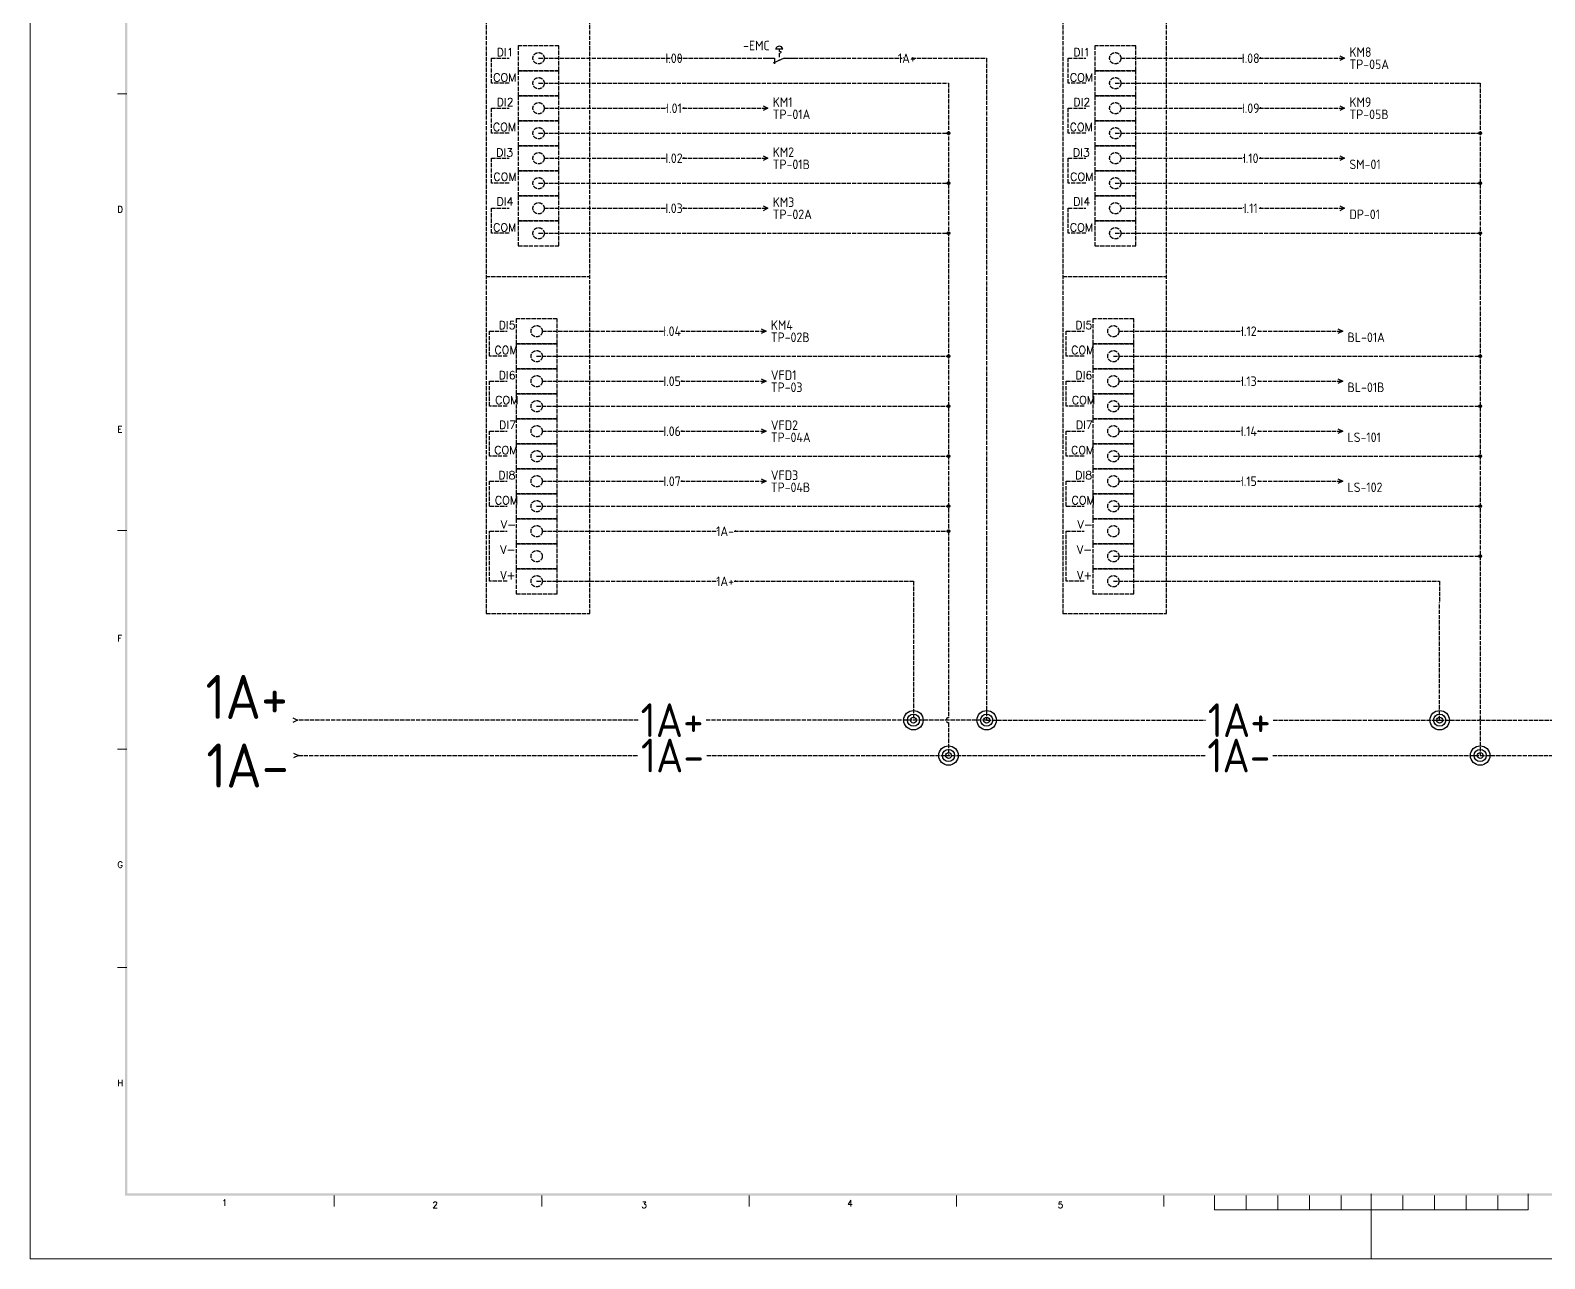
# Model space of a CAD drawing. Header units: millimetres. Extents: x 67033 to 212947, y 35102 to 335921.
# Drawn here: x 67033 to 71308, y 157136 to 160605 of the extents above; entities that cross this region are included whole.
import ezdxf
from ezdxf.enums import TextEntityAlignment as Align

# ---------------------------------------------------------------- set-up
doc = ezdxf.new("R2010")
doc.units = ezdxf.units.MM
doc.linetypes.add('ACAD_ISO02W100', pattern=[15, 12, -3])
for name, color, linetype in [('BORDER', 7, 'Continuous'), ('DESC', 1, 'Continuous'), ('MISC', 2, 'Continuous'), ('RED_2.5mm^2', 1, 'Continuous'), ('SYMS', 7, 'Continuous'), ('TAGS', 51, 'Continuous'), ('WIRES', 7, 'Continuous')]:
    doc.layers.add(name, color=color, linetype=linetype)
doc.styles.add('ROMANS', font='romans.shx', dxfattribs={"height": 0.3})
doc.styles.add('WD', font='romans.shx')
doc.styles.add('WD_IEC', font='isocp2.shx', dxfattribs={"width": 0.9, "height": 4})

# ---------------------------------------------------------------- blocks, each defined once
blk = doc.blocks.new('HPB12ML')
for p, q in [((-7.5, 0), (-2.5, 0)), ((2.5, 0), (-3.12, -2.5)), ((-2.5, 0), (-2.5, -2.87)), ((-1.88, 5), (1.88, 5)), ((0, 5), (0, 3.75)), ((1.25, 3.12), (0, 3.75)), ((0, 2.5), (1.25, 3.12)), ((0, 2.5), (0, 0.62)), ((2.5, 0), (7.5, 0)), ((0, -0.62), (0, -1.11))]:
    blk.add_line(p, q)
blk.add_arc((0, 4.22), 2.03, 22.61986, 157.38014)
at = {"style": 'WD_IEC'}
for tag, p in [('INST', (-5, 10.12)), ('LOC', (-5, 7.12)), ('TAG1', (-5, 4.12)), ('DESC3', (-5, -16.5)), ('DESC2', (-5, -13.5)), ('DESC1', (-5, -10.5))]:
    blk.add_attdef(tag, text='', height=2.5, dxfattribs=at).set_placement(p, align=Align.RIGHT)
for tag, p, height, flags in [('MFG', (4.92, 12.12), 1.5, 9), ('CAT', (4.92, 9.62), 1.5, 9), ('X4TERM01', (-7.5, 0), 0.32, 1), ('TERM01', (-7.5, 1), 2, 8), ('X1TERM02', (7.5, 0), 0.32, 1), ('X8LINK', (0, -1.74), 0.32, 1), ('ASSYCODE', (3.5, -2.75), 1, 1), ('FAMILY', (3.5, -4.25), 1, 1), ('CATDESC', (3.5, -5.75), 1, 1), ('CONTACT', (3.5, -7.5), 1, 1), ('COMMON', (4.75, -8.75), 1, 1)]:
    blk.add_attdef(tag, p, '', height=height, dxfattribs=dict(at, flags=flags))
at = {"style": 'WD_IEC', "flags": 8}
blk.add_attdef('TERM02', text='', height=2, dxfattribs=at).set_placement((7.5, 1), align=Align.RIGHT)
at = {"lineweight": 15, "style": 'WD_IEC'}
blk.add_attdef('XREF', text='', height=2.5, dxfattribs=at).set_placement((-5, -7.5), align=Align.RIGHT)
blk = doc.blocks.new('HT0_LGENERIC')
at = {"style": 'WD_IEC'}
blk.add_attdef('COLOR', text='', height=2.5, dxfattribs=at).set_placement((0, 0), align=Align.MIDDLE_CENTER)
for tag, p in [('X4_TINY_DOT_DONT_REMOVE', (-2.5, 0)), ('X1_TINY_DOT_DONT_REMOVE', (2.5, 0))]:
    blk.add_attdef(tag, p, '', height=0.002, dxfattribs=at)
at = {"style": 'WD_IEC', "flags": 1}
for tag, p in [('X4TERM01', (-2.5, 0)), ('X1TERM01', (2.5, 0))]:
    blk.add_attdef(tag, p, '', height=0.2, dxfattribs=at)
blk = doc.blocks.new('HA1X1')
blk.add_lwpolyline([(-2.5, 1.25), (0, 0), (-2.5, -1.25)])
at = {"style": 'WD_IEC', "flags": 1}
blk.add_attdef('X4TERM01', (0, 0), '', height=0.32, dxfattribs=at)
at = {"style": 'WD_IEC'}
blk.add_attdef('DESC1', (2.5, 0.675), '', height=2.5, dxfattribs=at)
blk.add_attdef('DESC2', text='', height=2.5, dxfattribs=at).set_placement((2.5, -0.675), align=Align.TOP_LEFT)
blk = doc.blocks.new('WDDOT')
for radius in [0.72, 0.449, 0.223]:
    blk.add_circle((0, 0), radius)
blk = doc.blocks.new('HA1X3Y')
blk.add_lwpolyline([(-2.5, 1.25), (0, 0), (-2.5, -1.25)])
at = {"style": 'WD_IEC'}
blk.add_attdef('DESC1', text='', height=2.5, dxfattribs=at).set_placement((-5, 0.675), align=Align.RIGHT)
at = {"style": 'WD_IEC', "flags": 1}
blk.add_attdef('X1TERM01', (0, 0), '', height=0.32, dxfattribs=at)
at = {"style": 'WD_IEC'}
blk.add_attdef('DESC2', text='', height=2.5, dxfattribs=at).set_placement((-5, -0.675), align=Align.TOP_RIGHT)

msp = doc.modelspace()

# ---------------------------------------------------------------- linework, layer by layer
at = {"linetype": 'ACAD_ISO02W100'}
for p, q in [((68320, 158957.3), (68613.1, 158957.3)), ((69948, 158957.3), (70241.1, 158957.3))]:
    msp.add_line(p, q, dxfattribs=at)
at = {"layer": 'BORDER', "linetype": 'Continuous', "lineweight": 9}
for p, q in [((67305.8, 160425.2), (67279, 160425.2)), ((67305.8, 159191.6), (67279, 159191.6)), ((67305.8, 158574.8), (67279, 158574.8)), ((67305.8, 157958.1), (67279, 157958.1)), ((67891.3, 157314.5), (67891.3, 157283.2)), ((68476.8, 157314.5), (68476.8, 157283.2)), ((69062.3, 157314.5), (69062.3, 157283.2)), ((69647.8, 157314.5), (69647.8, 157283.2)), ((70233.3, 157314.5), (70233.3, 157283.2)), ((70376.3, 157274.2), (70376.3, 157314.5)), ((70465.7, 157274.2), (70465.7, 157314.5)), ((70465.7, 157274.2), (70465.7, 157314.5)), ((70555.1, 157274.2), (70555.1, 157314.5)), ((70555.1, 157314.5), (70555.1, 157274.2)), ((70644.5, 157274.2), (70644.5, 157314.5)), ((70644.5, 157274.2), (70644.5, 157314.5)), ((70733.8, 157274.2), (70733.8, 157314.5)), ((70733.8, 157314.5), (70733.8, 157274.2)), ((70818.8, 157318.9), (70818.8, 157274.2)), ((70818.8, 157274.2), (70818.8, 157314.5)), ((70818.8, 157310), (70818.8, 157135.7)), ((70908.1, 157274.2), (70908.1, 157314.5)), ((70908.1, 157274.2), (70908.1, 157314.5)), ((70997.5, 157274.2), (70997.5, 157314.5)), ((70997.5, 157314.5), (70997.5, 157274.2)), ((71086.9, 157274.2), (71086.9, 157314.5)), ((71086.9, 157274.2), (71086.9, 157314.5)), ((71176.3, 157274.2), (71176.3, 157314.5)), ((71176.3, 157314.5), (71176.3, 157274.2)), ((71261.2, 157318.9), (71261.2, 157274.2)), ((70818.8, 157274.2), (70376.3, 157274.2)), ((71261.2, 157274.2), (70818.8, 157274.2))]:
    msp.add_line(p, q, dxfattribs=at)
msp.add_lwpolyline([(67033.2, 157135.7), (74550.7, 157135.7), (74550.7, 162445.3), (67033.2, 162445.3)], close=True, dxfattribs=at)
at = {"layer": 'BORDER', "lineweight": 9}
for points in [[(67307.2, 162265.2), (67300.9, 162271.5), (67307.2, 157320.5), (67300.9, 157314.1)], [(67307.2, 157320.5), (67300.9, 157314.1), (74366.1, 157320.5), (74372.3, 157314.1)]]:
    msp.add_trace(points, dxfattribs=at)
at = {"layer": 'RED_2.5mm^2', "linetype": 'ACAD_ISO02W100'}
for p, q in [((68468, 160525.6), (68839.2, 160525.6)), ((68861.7, 160525.6), (69106.9, 160525.6)), ((69188, 160525.6), (69494.2, 160525.6)), ((69520.8, 160525.6), (69732.9, 160525.6)), ((69732.9, 160525.6), (69732.9, 158656.4)), ((70111.9, 160525.6), (70454.4, 160525.6)), ((70502.6, 160525.6), (70743.6, 160525.6)), ((68468, 160455), (69625.3, 160455)), ((69625.3, 160455), (69625.3, 159190)), ((70096, 160455), (71126.2, 160455)), ((71126.2, 160455), (71126.2, 158556.6)), ((68483.9, 160384.4), (68826.3, 160384.4)), ((68874.6, 160384.4), (69115.5, 160384.4)), ((70111.9, 160384.4), (70454.4, 160384.4)), ((70502.6, 160384.4), (70743.6, 160384.4)), ((68468, 160313.8), (69625.3, 160313.8)), ((70096, 160313.8), (71126.2, 160313.8)), ((68483.9, 160243.2), (68826.3, 160243.2)), ((68874.6, 160243.2), (69115.5, 160243.2)), ((70111.9, 160243.2), (70454.4, 160243.2)), ((70502.6, 160243.2), (70743.6, 160243.2)), ((68468, 160172.6), (69625.3, 160172.6)), ((70096, 160172.6), (71120.9, 160172.6)), ((71120.9, 160172.6), (71126.2, 160172.6)), ((68483.9, 160101.9), (68826.3, 160101.9)), ((68874.6, 160101.9), (69115.5, 160101.9)), ((70111.9, 160101.9), (70454.4, 160101.9)), ((70502.6, 160101.9), (70743.6, 160101.9)), ((68468, 160031.3), (69625.3, 160031.3)), ((70096, 160031.3), (71126.2, 160031.3)), ((68478.5, 159754.8), (68821, 159754.8)), ((68869.2, 159754.8), (69110.2, 159754.8)), ((70106.6, 159754.8), (70449.1, 159754.8)), ((70497.3, 159754.8), (70738.2, 159754.8)), ((68462.6, 159684.2), (69625.3, 159684.2)), ((70090.7, 159684.2), (71126.2, 159684.2)), ((68478.5, 159613.6), (68821, 159613.6)), ((68869.2, 159613.6), (69110.2, 159613.6)), ((70106.6, 159613.6), (70449.1, 159613.6)), ((70497.3, 159613.6), (70738.2, 159613.6)), ((68462.6, 159543), (69625.3, 159543)), ((70090.7, 159543), (71126.2, 159543)), ((68478.5, 159472.4), (68821, 159472.4)), ((68869.2, 159472.4), (69110.2, 159472.4)), ((70106.6, 159472.4), (70449.1, 159472.4)), ((70497.3, 159472.4), (70738.2, 159472.4)), ((68462.6, 159401.8), (69625.3, 159401.8)), ((70090.7, 159401.8), (71126.2, 159401.8)), ((68478.5, 159331.2), (68821, 159331.2)), ((68869.2, 159331.2), (69110.2, 159331.2)), ((70106.6, 159331.2), (70449.1, 159331.2)), ((70497.3, 159331.2), (70738.2, 159331.2)), ((68462.6, 159260.6), (69625.3, 159260.6)), ((70090.7, 159260.6), (71126.2, 159260.6)), ((68478.5, 159190), (68969.1, 159190)), ((69020, 159190), (69625.3, 159190)), ((69625.3, 159190), (69625.3, 158663.2)), ((70090.7, 159119.3), (71126.2, 159119.3)), ((68462.6, 159048.7), (68969.1, 159048.7)), ((69020, 159048.7), (69526.4, 159048.7)), ((69526.4, 159048.7), (69526.4, 158656.4)), ((70090.7, 159048.7), (71011.8, 159048.7)), ((71011.8, 159048.7), (71011.8, 158988.7)), ((71011.8, 158656.4), (71011.8, 158988.7)), ((68749.2, 158656.4), (67787.7, 158656.4)), ((69732.9, 158656.4), (68941, 158656.4)), ((69732.9, 158656.4), (70350.4, 158656.4)), ((70542.1, 158656.4), (70719.6, 158656.4)), ((70719.6, 158656.4), (71011.8, 158656.4)), ((71011.8, 158656.4), (71124.3, 158656.4)), ((71128.1, 158656.4), (73016, 158656.4)), ((69625.3, 158649.5), (69625.3, 158556.6)), ((67790.1, 158556.6), (68750.1, 158556.6)), ((68943.3, 158556.6), (70351.1, 158556.6)), ((70540.8, 158556.6), (71126.2, 158556.6)), ((71126.2, 158556.6), (73016, 158556.6))]:
    msp.add_line(p, q, dxfattribs=at)
for centre, radius, start, end in [((69625.3, 158656.4), 6.87, 90, 270), ((71126.2, 158656.4), 1.9, 0, 180)]:
    msp.add_arc(centre, radius, start, end, dxfattribs=at)
at = {"layer": 'WIRES', "linetype": 'ACAD_ISO02W100'}
for p, q in [((68320, 160919.2), (68320, 158957.3)), ((68613.1, 158957.3), (68613.1, 160919.2)), ((69948, 160919.2), (69948, 158957.3)), ((70241.1, 158957.3), (70241.1, 160919.2)), ((68334.7, 160525.6), (68385.1, 160525.6)), ((68334.7, 160455), (68334.7, 160525.6)), ((69962.7, 160525.6), (70013.2, 160525.6)), ((69962.7, 160455), (69962.7, 160525.6)), ((68385.1, 160455), (68334.7, 160455)), ((70013.2, 160455), (69962.7, 160455)), ((68334.7, 160384.4), (68385.1, 160384.4)), ((68334.7, 160313.8), (68334.7, 160384.4)), ((69962.7, 160384.4), (70013.2, 160384.4)), ((69962.7, 160313.8), (69962.7, 160384.4)), ((68385.1, 160313.8), (68334.7, 160313.8)), ((70013.2, 160313.8), (69962.7, 160313.8)), ((68334.7, 160243.2), (68385.1, 160243.2)), ((68334.7, 160172.6), (68334.7, 160243.2)), ((69962.7, 160243.2), (70013.2, 160243.2)), ((69962.7, 160172.6), (69962.7, 160243.2)), ((68385.1, 160172.6), (68334.7, 160172.6)), ((70013.2, 160172.6), (69962.7, 160172.6)), ((68334.7, 160101.9), (68385.1, 160101.9)), ((68334.7, 160031.3), (68334.7, 160101.9)), ((69962.7, 160101.9), (70013.2, 160101.9)), ((69962.7, 160031.3), (69962.7, 160101.9)), ((68385.1, 160031.3), (68334.7, 160031.3)), ((70013.2, 160031.3), (69962.7, 160031.3)), ((68319.3, 159909.3), (68613.1, 159909.3)), ((69947.4, 159909.3), (70241.1, 159909.3)), ((68329.4, 159754.8), (68379.8, 159754.8)), ((68329.4, 159684.2), (68329.4, 159754.8)), ((69957.4, 159754.8), (70007.8, 159754.8)), ((69957.4, 159684.2), (69957.4, 159754.8)), ((68379.8, 159684.2), (68329.4, 159684.2)), ((70007.8, 159684.2), (69957.4, 159684.2)), ((68329.4, 159613.6), (68379.8, 159613.6)), ((68329.4, 159543), (68329.4, 159613.6)), ((69957.4, 159613.6), (70007.8, 159613.6)), ((69957.4, 159543), (69957.4, 159613.6)), ((68379.8, 159543), (68329.4, 159543)), ((70007.8, 159543), (69957.4, 159543)), ((68329.4, 159472.4), (68379.8, 159472.4)), ((68329.4, 159401.8), (68329.4, 159472.4)), ((69957.4, 159472.4), (70007.8, 159472.4)), ((69957.4, 159401.8), (69957.4, 159472.4)), ((68379.8, 159401.8), (68329.4, 159401.8)), ((70007.8, 159401.8), (69957.4, 159401.8)), ((68329.4, 159331.2), (68379.8, 159331.2)), ((68329.4, 159260.6), (68329.4, 159331.2)), ((69957.4, 159331.2), (70007.8, 159331.2)), ((69957.4, 159260.6), (69957.4, 159331.2)), ((68329.4, 159260.6), (68379.8, 159260.6)), ((69957.4, 159260.6), (70007.8, 159260.6)), ((68329.4, 159190), (68379.8, 159190)), ((68329.4, 159048.7), (68329.4, 159190)), ((69957.4, 159190), (70007.8, 159190)), ((69957.4, 159048.7), (69957.4, 159190)), ((68379.8, 159048.7), (68329.4, 159048.7)), ((70007.8, 159048.7), (69957.4, 159048.7))]:
    msp.add_line(p, q, dxfattribs=at)
for points in [[(68525.6, 160560.9), (68410.3, 160560.9), (68410.3, 160490.3), (68525.6, 160490.3)], [(70153.7, 160560.9), (70038.4, 160560.9), (70038.4, 160490.3), (70153.7, 160490.3)], [(68525.6, 160490.3), (68410.3, 160490.3), (68410.3, 160419.7), (68525.6, 160419.7)], [(70153.7, 160490.3), (70038.4, 160490.3), (70038.4, 160419.7), (70153.7, 160419.7)], [(68525.6, 160419.7), (68410.3, 160419.7), (68410.3, 160349.1), (68525.6, 160349.1)], [(70153.7, 160419.7), (70038.4, 160419.7), (70038.4, 160349.1), (70153.7, 160349.1)], [(68525.6, 160349.1), (68410.3, 160349.1), (68410.3, 160278.5), (68525.6, 160278.5)], [(70153.7, 160349.1), (70038.4, 160349.1), (70038.4, 160278.5), (70153.7, 160278.5)], [(68525.6, 160278.5), (68410.3, 160278.5), (68410.3, 160207.9), (68525.6, 160207.9)], [(70153.7, 160278.5), (70038.4, 160278.5), (70038.4, 160207.9), (70153.7, 160207.9)], [(68525.6, 160207.9), (68410.3, 160207.9), (68410.3, 160137.3), (68525.6, 160137.3)], [(70153.7, 160207.9), (70038.4, 160207.9), (70038.4, 160137.3), (70153.7, 160137.3)], [(68525.6, 160137.3), (68410.3, 160137.3), (68410.3, 160066.6), (68525.6, 160066.6)], [(70153.7, 160137.3), (70038.4, 160137.3), (70038.4, 160066.6), (70153.7, 160066.6)], [(68525.6, 160066.6), (68410.3, 160066.6), (68410.3, 159996), (68525.6, 159996)], [(70153.7, 160066.6), (70038.4, 160066.6), (70038.4, 159996), (70153.7, 159996)], [(68520.3, 159790.1), (68405, 159790.1), (68405, 159719.5), (68520.3, 159719.5)], [(70148.4, 159790.1), (70033, 159790.1), (70033, 159719.5), (70148.4, 159719.5)], [(68520.3, 159719.5), (68405, 159719.5), (68405, 159648.9), (68520.3, 159648.9)], [(70148.4, 159719.5), (70033, 159719.5), (70033, 159648.9), (70148.4, 159648.9)], [(68520.3, 159648.9), (68405, 159648.9), (68405, 159578.3), (68520.3, 159578.3)], [(70148.4, 159648.9), (70033, 159648.9), (70033, 159578.3), (70148.4, 159578.3)], [(68520.3, 159578.3), (68405, 159578.3), (68405, 159507.7), (68520.3, 159507.7)], [(70148.4, 159578.3), (70033, 159578.3), (70033, 159507.7), (70148.4, 159507.7)], [(68520.3, 159507.7), (68405, 159507.7), (68405, 159437.1), (68520.3, 159437.1)], [(70148.4, 159507.7), (70033, 159507.7), (70033, 159437.1), (70148.4, 159437.1)], [(68520.3, 159437.1), (68405, 159437.1), (68405, 159366.5), (68520.3, 159366.5)], [(70148.4, 159437.1), (70033, 159437.1), (70033, 159366.5), (70148.4, 159366.5)], [(68520.3, 159366.5), (68405, 159366.5), (68405, 159295.9), (68520.3, 159295.9)], [(70148.4, 159366.5), (70033, 159366.5), (70033, 159295.9), (70148.4, 159295.9)], [(68520.3, 159295.9), (68405, 159295.9), (68405, 159225.3), (68520.3, 159225.3)], [(70148.4, 159295.9), (70033, 159295.9), (70033, 159225.3), (70148.4, 159225.3)], [(68520.3, 159225.3), (68405, 159225.3), (68405, 159154.7), (68520.3, 159154.7)], [(70148.4, 159225.3), (70033, 159225.3), (70033, 159154.7), (70148.4, 159154.7)], [(68520.3, 159154.7), (68405, 159154.7), (68405, 159084), (68520.3, 159084)], [(70148.4, 159154.7), (70033, 159154.7), (70033, 159084), (70148.4, 159084)], [(68520.3, 159084), (68405, 159084), (68405, 159013.4), (68520.3, 159013.4)], [(70148.4, 159084), (70033, 159084), (70033, 159013.4), (70148.4, 159013.4)]]:
    msp.add_lwpolyline(points, close=True, dxfattribs=at)
for centre in [(68468, 160525.6), (70096, 160525.6), (68468, 160455), (70096, 160455), (68468, 160384.4), (70096, 160384.4), (68468, 160313.8), (70096, 160313.8), (68468, 160243.2), (70096, 160243.2), (68468, 160172.6), (70096, 160172.6), (68468, 160101.9), (70096, 160101.9), (68468, 160031.3), (70096, 160031.3), (68462.6, 159754.8), (70090.7, 159754.8), (68462.6, 159684.2), (70090.7, 159684.2), (68462.6, 159613.6), (70090.7, 159613.6), (68462.6, 159543), (70090.7, 159543), (68462.6, 159472.4), (70090.7, 159472.4), (68462.6, 159401.8), (70090.7, 159401.8), (68462.6, 159331.2), (70090.7, 159331.2), (68462.6, 159260.6), (70090.7, 159260.6), (68462.6, 159190), (70090.7, 159190), (68462.6, 159119.3), (70090.7, 159119.3), (68462.6, 159048.7), (70090.7, 159048.7)]:
    msp.add_circle(centre, 15.9, dxfattribs=at)

# ---------------------------------------------------------------- block references
at = {"layer": 'SYMS', "linetype": 'ACAD_ISO02W100'}
ref = msp.add_blockref('HT0_LGENERIC', (68850.5, 160525.6), dxfattribs=dict(at, xscale=5.406368959740677, yscale=5.406368959740677, zscale=5.406368959740677))
ref.add_attrib('X4_TINY_DOT_DONT_REMOVE', '.', (68839.2, 160525.6), dxfattribs={"layer": 'MISC', "height": 27, "style": 'WD_IEC'})
ref.add_attrib('X1_TINY_DOT_DONT_REMOVE', '.', (68861.7, 160525.6), dxfattribs={"layer": 'MISC', "height": 27, "style": 'WD_IEC'})
ref.add_attrib('COLOR', 'I.00', dxfattribs={"layer": 'MISC', "height": 27.03, "style": 'WD_IEC'}).set_placement((68850.5, 160525.6), align=Align.MIDDLE_CENTER)
ref = msp.add_blockref('HPB12ML', (69147.5, 160525.6), dxfattribs=dict(at, xscale=5.406368959740677, yscale=5.406368959740677, zscale=5.406368959740677))
ref.add_attrib('TAG1', '-EMC', dxfattribs={"layer": 'TAGS', "height": 27.03, "style": 'WD_IEC'}).set_placement((69120.4, 160547.9), align=Align.RIGHT)
ref = msp.add_blockref('HT0_LGENERIC', (69507.5, 160525.6), dxfattribs=dict(at, xscale=5.406368959740677, yscale=5.406368959740677, zscale=5.406368959740677))
ref.add_attrib('X4_TINY_DOT_DONT_REMOVE', '.', (69494.2, 160525.6), dxfattribs={"layer": 'MISC', "height": 27, "style": 'WD_IEC'})
ref.add_attrib('X1_TINY_DOT_DONT_REMOVE', '.', (69520.8, 160525.6), dxfattribs={"layer": 'MISC', "height": 27, "style": 'WD_IEC'})
ref.add_attrib('COLOR', '1A+', dxfattribs={"layer": 'MISC', "height": 27.03, "style": 'WD_IEC'}).set_placement((69507.5, 160525.6), align=Align.MIDDLE_CENTER)
ref = msp.add_blockref('HT0_LGENERIC', (70478.5, 160525.6), dxfattribs=dict(at, xscale=5.406368959740677, yscale=5.406368959740677, zscale=5.406368959740677))
ref.add_attrib('X4_TINY_DOT_DONT_REMOVE', '.', (70454.4, 160525.6), dxfattribs={"layer": 'MISC', "height": 27, "style": 'WD_IEC'})
ref.add_attrib('X1_TINY_DOT_DONT_REMOVE', '.', (70502.6, 160525.6), dxfattribs={"layer": 'MISC', "height": 27, "style": 'WD_IEC'})
ref.add_attrib('COLOR', 'I.08', dxfattribs={"layer": 'MISC', "height": 27.03, "style": 'WD_IEC'}).set_placement((70478.5, 160525.6), align=Align.MIDDLE_CENTER)
ref = msp.add_blockref('HA1X1', (70743.6, 160525.6), dxfattribs=dict(at, xscale=5.406368959740677, yscale=5.406368959740677, zscale=5.406368959740677))
ref.add_attrib('DESC2', 'TP-05A', dxfattribs={"layer": 'DESC', "height": 27.03, "style": 'WD_IEC'}).set_placement((70757.1, 160522), align=Align.TOP_LEFT)
ref.add_attrib('DESC1', 'KM8', (70757.1, 160529.3), dxfattribs={"layer": 'DESC', "height": 27.03, "style": 'WD_IEC'})
ref = msp.add_blockref('HA1X1', (69115.5, 160384.4), dxfattribs=dict(at, xscale=5.406368959740677, yscale=5.406368959740677, zscale=5.406368959740677))
ref.add_attrib('DESC2', 'TP-01A', dxfattribs={"layer": 'DESC', "height": 27.03, "style": 'WD_IEC'}).set_placement((69129, 160380.7), align=Align.TOP_LEFT)
ref.add_attrib('DESC1', 'KM1 ', (69129, 160388), dxfattribs={"layer": 'DESC', "height": 27.03, "style": 'WD_IEC'})
ref = msp.add_blockref('HA1X1', (70743.6, 160384.4), dxfattribs=dict(at, xscale=5.406368959740677, yscale=5.406368959740677, zscale=5.406368959740677))
ref.add_attrib('DESC2', 'TP-05B', dxfattribs={"layer": 'DESC', "height": 27.03, "style": 'WD_IEC'}).set_placement((70757.1, 160380.7), align=Align.TOP_LEFT)
ref.add_attrib('DESC1', 'KM9', (70757.1, 160388), dxfattribs={"layer": 'DESC', "height": 27.03, "style": 'WD_IEC'})
ref = msp.add_blockref('HT0_LGENERIC', (68850.5, 160384.4), dxfattribs=dict(at, xscale=5.406368959740677, yscale=5.406368959740677, zscale=5.406368959740677))
ref.add_attrib('X4_TINY_DOT_DONT_REMOVE', '.', (68826.3, 160384.4), dxfattribs={"layer": 'MISC', "height": 27, "style": 'WD_IEC'})
ref.add_attrib('X1_TINY_DOT_DONT_REMOVE', '.', (68874.6, 160384.4), dxfattribs={"layer": 'MISC', "height": 27, "style": 'WD_IEC'})
ref.add_attrib('COLOR', 'I.01', dxfattribs={"layer": 'MISC', "height": 27.03, "style": 'WD_IEC'}).set_placement((68850.5, 160384.4), align=Align.MIDDLE_CENTER)
ref = msp.add_blockref('HT0_LGENERIC', (70478.5, 160384.4), dxfattribs=dict(at, xscale=5.406368959740677, yscale=5.406368959740677, zscale=5.406368959740677))
ref.add_attrib('X4_TINY_DOT_DONT_REMOVE', '.', (70454.4, 160384.4), dxfattribs={"layer": 'MISC', "height": 27, "style": 'WD_IEC'})
ref.add_attrib('X1_TINY_DOT_DONT_REMOVE', '.', (70502.6, 160384.4), dxfattribs={"layer": 'MISC', "height": 27, "style": 'WD_IEC'})
ref.add_attrib('COLOR', 'I.09', dxfattribs={"layer": 'MISC', "height": 27.03, "style": 'WD_IEC'}).set_placement((70478.5, 160384.4), align=Align.MIDDLE_CENTER)
for p, xscale, yscale, zscale in [((69625.3, 160313.8), 5.406368959740677, 5.406368959740677, 5.406368959740677), ((71126.2, 160313.8), 5.406368959740677, 5.406368959740677, 5.406368959740677), ((69625.3, 160172.6), 5.406368959740677, 5.406368959740677, 5.406368959740677), ((71126.2, 160172.6), 5.406368959740677, 5.406368959740677, 5.406368959740677), ((69625.3, 160031.3), 5.406368959740677, 5.406368959740677, 5.406368959740677), ((71126.2, 160031.3), 5.406368959740677, 5.406368959740677, 5.406368959740677), ((69625.3, 159684.2), 5.406368959740677, 5.406368959740677, 5.406368959740677), ((71126.2, 159684.2), 5.406368959740677, 5.406368959740677, 5.406368959740677), ((69625.3, 159543), 5.406368959740677, 5.406368959740677, 5.406368959740677), ((71126.2, 159543), 5.406368959740677, 5.406368959740677, 5.406368959740677), ((69625.3, 159401.8), 5.406368959740677, 5.406368959740677, 5.406368959740677), ((71126.2, 159401.8), 5.406368959740677, 5.406368959740677, 5.406368959740677), ((69625.3, 159260.6), 5.406368959740677, 5.406368959740677, 5.406368959740677), ((71126.2, 159260.6), 5.406368959740677, 5.406368959740677, 5.406368959740677), ((69625.3, 159190), 5.406368959740677, 5.406368959740677, 5.406368959740677), ((71126.2, 159119.3), 5.406368959740677, 5.406368959740677, 5.406368959740677), ((69526.4, 158656.4), 38.1, 38.1, 38.1), ((69732.9, 158656.4), 38.1, 38.1, 38.1), ((71011.8, 158656.4), 38.1, 38.1, 38.1), ((69625.3, 158556.6), 38.1, 38.1, 38.1), ((71126.2, 158556.6), 38.1, 38.1, 38.1)]:
    msp.add_blockref('WDDOT', p, dxfattribs=dict(at, xscale=xscale, yscale=yscale, zscale=zscale))
ref = msp.add_blockref('HT0_LGENERIC', (68850.5, 160243.2), dxfattribs=dict(at, xscale=5.406368959740677, yscale=5.406368959740677, zscale=5.406368959740677))
ref.add_attrib('X4_TINY_DOT_DONT_REMOVE', '.', (68826.3, 160243.2), dxfattribs={"layer": 'MISC', "height": 27, "style": 'WD_IEC'})
ref.add_attrib('X1_TINY_DOT_DONT_REMOVE', '.', (68874.6, 160243.2), dxfattribs={"layer": 'MISC', "height": 27, "style": 'WD_IEC'})
ref.add_attrib('COLOR', 'I.02', dxfattribs={"layer": 'MISC', "height": 27.03, "style": 'WD_IEC'}).set_placement((68850.5, 160243.2), align=Align.MIDDLE_CENTER)
ref = msp.add_blockref('HA1X1', (69115.5, 160243.2), dxfattribs=dict(at, xscale=5.406368959740677, yscale=5.406368959740677, zscale=5.406368959740677))
ref.add_attrib('DESC2', 'TP-01B', dxfattribs={"layer": 'DESC', "height": 27.03, "style": 'WD_IEC'}).set_placement((69129, 160239.5), align=Align.TOP_LEFT)
ref.add_attrib('DESC1', 'KM2', (69129, 160246.8), dxfattribs={"layer": 'DESC', "height": 27.03, "style": 'WD_IEC'})
ref = msp.add_blockref('HT0_LGENERIC', (70478.5, 160243.2), dxfattribs=dict(at, xscale=5.406368959740677, yscale=5.406368959740677, zscale=5.406368959740677))
ref.add_attrib('X4_TINY_DOT_DONT_REMOVE', '.', (70454.4, 160243.2), dxfattribs={"layer": 'MISC', "height": 27, "style": 'WD_IEC'})
ref.add_attrib('X1_TINY_DOT_DONT_REMOVE', '.', (70502.6, 160243.2), dxfattribs={"layer": 'MISC', "height": 27, "style": 'WD_IEC'})
ref.add_attrib('COLOR', 'I.10', dxfattribs={"layer": 'MISC', "height": 27.03, "style": 'WD_IEC'}).set_placement((70478.5, 160243.2), align=Align.MIDDLE_CENTER)
ref = msp.add_blockref('HA1X1', (70743.6, 160243.2), dxfattribs=dict(at, xscale=5.406368959740677, yscale=5.406368959740677, zscale=5.406368959740677))
ref.add_attrib('DESC2', 'SM-01', dxfattribs={"layer": 'DESC', "height": 27.03, "style": 'WD_IEC'}).set_placement((70757.1, 160239.5), align=Align.TOP_LEFT)
ref = msp.add_blockref('HT0_LGENERIC', (68850.5, 160101.9), dxfattribs=dict(at, xscale=5.406368959740677, yscale=5.406368959740677, zscale=5.406368959740677))
ref.add_attrib('X4_TINY_DOT_DONT_REMOVE', '.', (68826.3, 160101.9), dxfattribs={"layer": 'MISC', "height": 27, "style": 'WD_IEC'})
ref.add_attrib('X1_TINY_DOT_DONT_REMOVE', '.', (68874.6, 160101.9), dxfattribs={"layer": 'MISC', "height": 27, "style": 'WD_IEC'})
ref.add_attrib('COLOR', 'I.03', dxfattribs={"layer": 'MISC', "height": 27.03, "style": 'WD_IEC'}).set_placement((68850.5, 160101.9), align=Align.MIDDLE_CENTER)
ref = msp.add_blockref('HA1X1', (69115.5, 160101.9), dxfattribs=dict(at, xscale=5.406368959740677, yscale=5.406368959740677, zscale=5.406368959740677))
ref.add_attrib('DESC2', 'TP-02A', dxfattribs={"layer": 'DESC', "height": 27.03, "style": 'WD_IEC'}).set_placement((69129, 160098.3), align=Align.TOP_LEFT)
ref.add_attrib('DESC1', 'KM3', (69129, 160105.6), dxfattribs={"layer": 'DESC', "height": 27.03, "style": 'WD_IEC'})
ref = msp.add_blockref('HT0_LGENERIC', (70478.5, 160101.9), dxfattribs=dict(at, xscale=5.406368959740677, yscale=5.406368959740677, zscale=5.406368959740677))
ref.add_attrib('X4_TINY_DOT_DONT_REMOVE', '.', (70454.4, 160101.9), dxfattribs={"layer": 'MISC', "height": 27, "style": 'WD_IEC'})
ref.add_attrib('X1_TINY_DOT_DONT_REMOVE', '.', (70502.6, 160101.9), dxfattribs={"layer": 'MISC', "height": 27, "style": 'WD_IEC'})
ref.add_attrib('COLOR', 'I.11', dxfattribs={"layer": 'MISC', "height": 27.03, "style": 'WD_IEC'}).set_placement((70478.5, 160101.9), align=Align.MIDDLE_CENTER)
ref = msp.add_blockref('HA1X1', (70743.6, 160101.9), dxfattribs=dict(at, xscale=5.406368959740677, yscale=5.406368959740677, zscale=5.406368959740677))
ref.add_attrib('DESC2', 'DP-01', dxfattribs={"layer": 'DESC', "height": 27.03, "style": 'WD_IEC'}).set_placement((70757.1, 160098.3), align=Align.TOP_LEFT)
ref = msp.add_blockref('HT0_LGENERIC', (68845.1, 159754.8), dxfattribs=dict(at, xscale=5.406368959740677, yscale=5.406368959740677, zscale=5.406368959740677))
ref.add_attrib('X4_TINY_DOT_DONT_REMOVE', '.', (68821, 159754.8), dxfattribs={"layer": 'MISC', "height": 27, "style": 'WD_IEC'})
ref.add_attrib('X1_TINY_DOT_DONT_REMOVE', '.', (68869.2, 159754.8), dxfattribs={"layer": 'MISC', "height": 27, "style": 'WD_IEC'})
ref.add_attrib('COLOR', 'I.04', dxfattribs={"layer": 'MISC', "height": 27.03, "style": 'WD_IEC'}).set_placement((68845.1, 159754.8), align=Align.MIDDLE_CENTER)
ref = msp.add_blockref('HA1X1', (69110.2, 159754.8), dxfattribs=dict(at, xscale=5.406368959740677, yscale=5.406368959740677, zscale=5.406368959740677))
ref.add_attrib('DESC2', 'TP-02B', dxfattribs={"layer": 'DESC', "height": 27.03, "style": 'WD_IEC'}).set_placement((69123.7, 159751.2), align=Align.TOP_LEFT)
ref.add_attrib('DESC1', 'KM4', (69123.7, 159758.5), dxfattribs={"layer": 'DESC', "height": 27.03, "style": 'WD_IEC'})
ref = msp.add_blockref('HT0_LGENERIC', (70473.2, 159754.8), dxfattribs=dict(at, xscale=5.406368959740677, yscale=5.406368959740677, zscale=5.406368959740677))
ref.add_attrib('X4_TINY_DOT_DONT_REMOVE', '.', (70449.1, 159754.8), dxfattribs={"layer": 'MISC', "height": 27, "style": 'WD_IEC'})
ref.add_attrib('X1_TINY_DOT_DONT_REMOVE', '.', (70497.3, 159754.8), dxfattribs={"layer": 'MISC', "height": 27, "style": 'WD_IEC'})
ref.add_attrib('COLOR', 'I.12', dxfattribs={"layer": 'MISC', "height": 27.03, "style": 'WD_IEC'}).set_placement((70473.2, 159754.8), align=Align.MIDDLE_CENTER)
ref = msp.add_blockref('HA1X1', (70738.2, 159754.8), dxfattribs=dict(at, xscale=5.406368959740677, yscale=5.406368959740677, zscale=5.406368959740677))
ref.add_attrib('DESC2', 'BL-01A', dxfattribs={"layer": 'DESC', "height": 27.03, "style": 'WD_IEC'}).set_placement((70751.7, 159751.2), align=Align.TOP_LEFT)
ref = msp.add_blockref('HA1X1', (69110.2, 159613.6), dxfattribs=dict(at, xscale=5.406368959740677, yscale=5.406368959740677, zscale=5.406368959740677))
ref.add_attrib('DESC2', 'TP-03', dxfattribs={"layer": 'DESC', "height": 27.03, "style": 'WD_IEC'}).set_placement((69123.7, 159610), align=Align.TOP_LEFT)
ref.add_attrib('DESC1', 'VFD1', (69123.7, 159617.3), dxfattribs={"layer": 'DESC', "height": 27.03, "style": 'WD_IEC'})
ref = msp.add_blockref('HT0_LGENERIC', (68845.1, 159613.6), dxfattribs=dict(at, xscale=5.406368959740677, yscale=5.406368959740677, zscale=5.406368959740677))
ref.add_attrib('X4_TINY_DOT_DONT_REMOVE', '.', (68821, 159613.6), dxfattribs={"layer": 'MISC', "height": 27, "style": 'WD_IEC'})
ref.add_attrib('X1_TINY_DOT_DONT_REMOVE', '.', (68869.2, 159613.6), dxfattribs={"layer": 'MISC', "height": 27, "style": 'WD_IEC'})
ref.add_attrib('COLOR', 'I.05', dxfattribs={"layer": 'MISC', "height": 27.03, "style": 'WD_IEC'}).set_placement((68845.1, 159613.6), align=Align.MIDDLE_CENTER)
ref = msp.add_blockref('HT0_LGENERIC', (70473.2, 159613.6), dxfattribs=dict(at, xscale=5.406368959740677, yscale=5.406368959740677, zscale=5.406368959740677))
ref.add_attrib('X4_TINY_DOT_DONT_REMOVE', '.', (70449.1, 159613.6), dxfattribs={"layer": 'MISC', "height": 27, "style": 'WD_IEC'})
ref.add_attrib('X1_TINY_DOT_DONT_REMOVE', '.', (70497.3, 159613.6), dxfattribs={"layer": 'MISC', "height": 27, "style": 'WD_IEC'})
ref.add_attrib('COLOR', 'I.13', dxfattribs={"layer": 'MISC', "height": 27.03, "style": 'WD_IEC'}).set_placement((70473.2, 159613.6), align=Align.MIDDLE_CENTER)
ref = msp.add_blockref('HA1X1', (70738.2, 159613.6), dxfattribs=dict(at, xscale=5.406368959740677, yscale=5.406368959740677, zscale=5.406368959740677))
ref.add_attrib('DESC2', 'BL-01B', dxfattribs={"layer": 'DESC', "height": 27.03, "style": 'WD_IEC'}).set_placement((70751.7, 159610), align=Align.TOP_LEFT)
ref = msp.add_blockref('HT0_LGENERIC', (68845.1, 159472.4), dxfattribs=dict(at, xscale=5.406368959740677, yscale=5.406368959740677, zscale=5.406368959740677))
ref.add_attrib('X4_TINY_DOT_DONT_REMOVE', '.', (68821, 159472.4), dxfattribs={"layer": 'MISC', "height": 27, "style": 'WD_IEC'})
ref.add_attrib('X1_TINY_DOT_DONT_REMOVE', '.', (68869.2, 159472.4), dxfattribs={"layer": 'MISC', "height": 27, "style": 'WD_IEC'})
ref.add_attrib('COLOR', 'I.06', dxfattribs={"layer": 'MISC', "height": 27.03, "style": 'WD_IEC'}).set_placement((68845.1, 159472.4), align=Align.MIDDLE_CENTER)
ref = msp.add_blockref('HA1X1', (69110.2, 159472.4), dxfattribs=dict(at, xscale=5.406368959740677, yscale=5.406368959740677, zscale=5.406368959740677))
ref.add_attrib('DESC2', 'TP-04A', dxfattribs={"layer": 'DESC', "height": 27.03, "style": 'WD_IEC'}).set_placement((69123.7, 159468.7), align=Align.TOP_LEFT)
ref.add_attrib('DESC1', 'VFD2', (69123.7, 159476), dxfattribs={"layer": 'DESC', "height": 27.03, "style": 'WD_IEC'})
ref = msp.add_blockref('HT0_LGENERIC', (70473.2, 159472.4), dxfattribs=dict(at, xscale=5.406368959740677, yscale=5.406368959740677, zscale=5.406368959740677))
ref.add_attrib('X4_TINY_DOT_DONT_REMOVE', '.', (70449.1, 159472.4), dxfattribs={"layer": 'MISC', "height": 27, "style": 'WD_IEC'})
ref.add_attrib('X1_TINY_DOT_DONT_REMOVE', '.', (70497.3, 159472.4), dxfattribs={"layer": 'MISC', "height": 27, "style": 'WD_IEC'})
ref.add_attrib('COLOR', 'I.14', dxfattribs={"layer": 'MISC', "height": 27.03, "style": 'WD_IEC'}).set_placement((70473.2, 159472.4), align=Align.MIDDLE_CENTER)
ref = msp.add_blockref('HA1X1', (70738.2, 159472.4), dxfattribs=dict(at, xscale=5.406368959740677, yscale=5.406368959740677, zscale=5.406368959740677))
ref.add_attrib('DESC2', 'LS-101', dxfattribs={"layer": 'DESC', "height": 27.03, "style": 'WD_IEC'}).set_placement((70751.7, 159468.7), align=Align.TOP_LEFT)
ref = msp.add_blockref('HT0_LGENERIC', (68845.1, 159331.2), dxfattribs=dict(at, xscale=5.406368959740677, yscale=5.406368959740677, zscale=5.406368959740677))
ref.add_attrib('X4_TINY_DOT_DONT_REMOVE', '.', (68821, 159331.2), dxfattribs={"layer": 'MISC', "height": 27, "style": 'WD_IEC'})
ref.add_attrib('X1_TINY_DOT_DONT_REMOVE', '.', (68869.2, 159331.2), dxfattribs={"layer": 'MISC', "height": 27, "style": 'WD_IEC'})
ref.add_attrib('COLOR', 'I.07', dxfattribs={"layer": 'MISC', "height": 27.03, "style": 'WD_IEC'}).set_placement((68845.1, 159331.2), align=Align.MIDDLE_CENTER)
ref = msp.add_blockref('HA1X1', (69110.2, 159331.2), dxfattribs=dict(at, xscale=5.406368959740677, yscale=5.406368959740677, zscale=5.406368959740677))
ref.add_attrib('DESC2', 'TP-04B', dxfattribs={"layer": 'DESC', "height": 27.03, "style": 'WD_IEC'}).set_placement((69123.7, 159327.5), align=Align.TOP_LEFT)
ref.add_attrib('DESC1', 'VFD3', (69123.7, 159334.8), dxfattribs={"layer": 'DESC', "height": 27.03, "style": 'WD_IEC'})
ref = msp.add_blockref('HT0_LGENERIC', (70473.2, 159331.2), dxfattribs=dict(at, xscale=5.406368959740677, yscale=5.406368959740677, zscale=5.406368959740677))
ref.add_attrib('X4_TINY_DOT_DONT_REMOVE', '.', (70449.1, 159331.2), dxfattribs={"layer": 'MISC', "height": 27, "style": 'WD_IEC'})
ref.add_attrib('X1_TINY_DOT_DONT_REMOVE', '.', (70497.3, 159331.2), dxfattribs={"layer": 'MISC', "height": 27, "style": 'WD_IEC'})
ref.add_attrib('COLOR', 'I.15', dxfattribs={"layer": 'MISC', "height": 27.03, "style": 'WD_IEC'}).set_placement((70473.2, 159331.2), align=Align.MIDDLE_CENTER)
ref = msp.add_blockref('HA1X1', (70738.2, 159331.2), dxfattribs=dict(at, xscale=5.406368959740677, yscale=5.406368959740677, zscale=5.406368959740677))
ref.add_attrib('DESC2', 'LS-102', dxfattribs={"layer": 'DESC', "height": 27.03, "style": 'WD_IEC'}).set_placement((70751.7, 159327.5), align=Align.TOP_LEFT)
ref = msp.add_blockref('HT0_LGENERIC', (68994.5, 159190), dxfattribs=dict(at, xscale=5.406368959740677, yscale=5.406368959740677, zscale=5.406368959740677))
ref.add_attrib('X4_TINY_DOT_DONT_REMOVE', '.', (68969.1, 159190), dxfattribs={"layer": 'MISC', "height": 27, "style": 'WD_IEC'})
ref.add_attrib('X1_TINY_DOT_DONT_REMOVE', '.', (69020, 159190), dxfattribs={"layer": 'MISC', "height": 27, "style": 'WD_IEC'})
ref.add_attrib('COLOR', '1A-', dxfattribs={"layer": 'MISC', "height": 27.03, "style": 'WD_IEC'}).set_placement((68994.5, 159190), align=Align.MIDDLE_CENTER)
ref = msp.add_blockref('HT0_LGENERIC', (68994.5, 159048.7), dxfattribs=dict(at, xscale=5.406368959740677, yscale=5.406368959740677, zscale=5.406368959740677))
ref.add_attrib('X4_TINY_DOT_DONT_REMOVE', '.', (68969.1, 159048.7), dxfattribs={"layer": 'MISC', "height": 27, "style": 'WD_IEC'})
ref.add_attrib('X1_TINY_DOT_DONT_REMOVE', '.', (69020, 159048.7), dxfattribs={"layer": 'MISC', "height": 27, "style": 'WD_IEC'})
ref.add_attrib('COLOR', '1A+', dxfattribs={"layer": 'MISC', "height": 27.03, "style": 'WD_IEC'}).set_placement((68994.5, 159048.7), align=Align.MIDDLE_CENTER)
ref = msp.add_blockref('HA1X3Y', (67787.7, 158656.4), dxfattribs=dict(at, xscale=5.406368959740677, yscale=5.406368959740677, zscale=5.406368959740677))
ref.add_attrib('DESC1', '1A+', dxfattribs={"layer": 'DESC', "height": 124.47, "style": 'WD_IEC'}).set_placement((67760.7, 158660), align=Align.RIGHT)
ref = msp.add_blockref('HT0_LGENERIC', (68845.1, 158656.4), dxfattribs=dict(at, xscale=38.1, yscale=38.1, zscale=38.1))
ref.add_attrib('X4_TINY_DOT_DONT_REMOVE', '.', (68749.2, 158656.4), dxfattribs={"layer": 'MISC', "height": 0.0762, "style": 'WD_IEC'})
ref.add_attrib('X1_TINY_DOT_DONT_REMOVE', '.', (68941, 158656.4), dxfattribs={"layer": 'MISC', "height": 0.0762, "style": 'WD_IEC'})
ref.add_attrib('COLOR', '1A+', dxfattribs={"layer": 'MISC', "height": 95.25, "style": 'WD_IEC'}).set_placement((68845.1, 158656.4), align=Align.MIDDLE_CENTER)
ref = msp.add_blockref('HT0_LGENERIC', (70446.3, 158656.4), dxfattribs=dict(at, xscale=38.1, yscale=38.1, zscale=38.1))
ref.add_attrib('X4_TINY_DOT_DONT_REMOVE', '.', (70350.4, 158656.4), dxfattribs={"layer": 'MISC', "height": 0.0762, "style": 'WD_IEC'})
ref.add_attrib('X1_TINY_DOT_DONT_REMOVE', '.', (70542.1, 158656.4), dxfattribs={"layer": 'MISC', "height": 0.0762, "style": 'WD_IEC'})
ref.add_attrib('COLOR', '1A+', dxfattribs={"layer": 'MISC', "height": 95.25, "style": 'WD_IEC'}).set_placement((70446.3, 158656.4), align=Align.MIDDLE_CENTER)
ref = msp.add_blockref('HA1X3Y', (67790.1, 158556.6), dxfattribs=dict(at, xscale=5.406368959740677, yscale=5.406368959740677, zscale=5.406368959740677))
ref.add_attrib('DESC1', '1A-', dxfattribs={"layer": 'DESC', "height": 124.47, "style": 'WD_IEC'}).set_placement((67763, 158466.2), align=Align.RIGHT)
ref = msp.add_blockref('HT0_LGENERIC', (68846, 158556.6), dxfattribs=dict(at, xscale=38.1, yscale=38.1, zscale=38.1))
ref.add_attrib('X4_TINY_DOT_DONT_REMOVE', '.', (68750.1, 158556.6), dxfattribs={"layer": 'MISC', "height": 0.0762, "style": 'WD_IEC'})
ref.add_attrib('X1_TINY_DOT_DONT_REMOVE', '.', (68969.6, 158556.6), dxfattribs={"layer": 'MISC', "height": 0.0762, "style": 'WD_IEC'})
ref.add_attrib('COLOR', '1A-', dxfattribs={"layer": 'MISC', "height": 95.25, "style": 'WD_IEC'}).set_placement((68846, 158556.6), align=Align.MIDDLE_CENTER)
ref = msp.add_blockref('HT0_LGENERIC', (70445, 158556.6), dxfattribs=dict(at, xscale=38.1, yscale=38.1, zscale=38.1))
ref.add_attrib('X4_TINY_DOT_DONT_REMOVE', '.', (70332, 158556.6), dxfattribs={"layer": 'MISC', "height": 0.0762, "style": 'WD_IEC'})
ref.add_attrib('X1_TINY_DOT_DONT_REMOVE', '.', (70540.8, 158556.6), dxfattribs={"layer": 'MISC', "height": 0.0762, "style": 'WD_IEC'})
ref.add_attrib('COLOR', '1A-', dxfattribs={"layer": 'MISC', "height": 95.25, "style": 'WD_IEC'}).set_placement((70445, 158556.6), align=Align.MIDDLE_CENTER)

# ---------------------------------------------------------------- texts
at = {"layer": 'BORDER', "linetype": 'Continuous', "lineweight": 9, "style": 'ROMANS'}
for s, p in [('D', (67279, 160090)), ('E', (67279, 159468.7)), ('F', (67279, 158878.8)), ('G', (67279, 158239.6)), ('H', (67279, 157622.9)), ('1', (67574, 157284.8)), ('2', (68168.4, 157278.7)), ('3', (68758.4, 157278.7)), ('4', (69339.4, 157283.2)), ('5', (69933.8, 157278.7))]:
    msp.add_text(s, height=17.9, dxfattribs=at).set_placement(p)
at = {"layer": 'WIRES', "linetype": 'ACAD_ISO02W100', "char_height": 22.88, "attachment_point": 3, "style": 'WD'}
for s, insert, width in [('{\\C7;DI1}', (68397.7, 160554), 62.762), ('{\\C7;DI1}', (70025.8, 160554), 62.762), ('{\\C7;COM}', (68405.6, 160482.8), 157.4), ('{\\C7;COM}', (70033.6, 160482.8), 157.4), ('{\\C7;DI2}', (68397.7, 160413.3), 62.762), ('{\\C7;DI2}', (70025.8, 160413.3), 62.762), ('{\\C7;COM}', (68404.9, 160342.8), 62.762), ('{\\C7;COM}', (70033, 160342.8), 62.762), ('{\\C7;DI3}', (68396.2, 160270.9), 85.867), ('{\\C7;DI3}', (70024.2, 160270.9), 85.867), ('{\\C7;COM}', (68406.2, 160202.5), 80.852), ('{\\C7;COM}', (70034.3, 160202.5), 80.852), ('{\\C7;DI4}', (68397.4, 160132.2), 89.968), ('{\\C7;DI4}', (70025.4, 160132.2), 89.968), ('{\\C7;COM}', (68405.4, 160059.3), 90.361), ('{\\C7;COM}', (70033.4, 160059.3), 90.361), ('{\\C7;DI5}', (68403.3, 159783.5), 62.762), ('{\\C7;DI5}', (70031.4, 159783.5), 62.762), ('{\\C7;COM}', (68409.1, 159713.1), 62.762), ('{\\C7;COM}', (70037.1, 159713.1), 62.762), ('{\\C7;DI6}', (68403.3, 159642), 62.762), ('{\\C7;DI6}', (70031.4, 159642), 62.762), ('{\\C7;COM}', (68411.1, 159571.7), 62.762), ('{\\C7;COM}', (70039.2, 159571.7), 62.762), ('{\\C7;DI7}', (68404.6, 159501.7), 157.4), ('{\\C7;DI7}', (70032.7, 159501.7), 157.4), ('{\\C7;COM}', (68408.7, 159430.6), 62.762), ('{\\C7;COM}', (70036.8, 159430.6), 62.762), ('{\\C7;DI8}', (68402.7, 159360), 62.762), ('{\\C7;DI8}', (70030.8, 159360), 62.762), ('{\\C7;COM}', (68410.2, 159288.7), 85.867), ('{\\C7;COM}', (70038.2, 159288.7), 85.867), ('{\\C7;V-}', (68404.5, 159220.4), 80.852), ('{\\C7;V-}', (70032.5, 159220.4), 80.852), ('{\\C7;V-}', (68402.9, 159149.5), 89.968), ('{\\C7;V-}', (70031, 159149.5), 89.968), ('{\\C7;V+}', (68403.3, 159077), 90.361), ('{\\C7;V+}', (70031.4, 159077), 90.361)]:
    msp.add_mtext(s, dxfattribs=dict(at, insert=insert, width=width))

doc.saveas('drawing.dxf')
